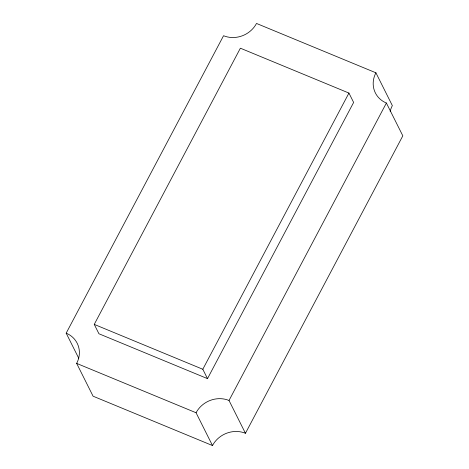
<?xml version="1.0" encoding="UTF-8"?>
<svg xmlns="http://www.w3.org/2000/svg" width="469" height="469" viewBox="0 0 469 469"><rect width="100%" height="100%" fill="white"/><g stroke="black" fill="none" stroke-linecap="round" stroke-linejoin="round"><path stroke-width="0.7" d="M375.921 72.806A24.898 22.582 -26.6 0 0 386.392 103.028L402.818 135.828L245.445 433.28A24.898 22.582 -26.6 0 0 212.492 445.55L93.079 396.194L76.652 363.393A24.898 22.582 -26.6 0 0 66.182 333.172L223.555 35.72A24.898 22.582 -26.6 0 0 256.508 23.45L375.921 72.806L392.348 105.607A24.898 22.582 -26.6 0 0 390.179 111.411M94.251 324.39L240.38 48.19L348.936 93.061L353.632 102.43L207.503 378.635L98.941 333.764L94.251 324.39L202.807 369.261L207.503 378.635M202.807 369.261L348.936 93.061M76.652 363.393L196.065 412.749A24.898 22.582 -26.6 0 1 229.019 400.473L386.392 103.028M229.019 400.473L245.445 433.28M196.065 412.749L212.492 445.55M66.182 333.172L78.745 358.257"/></g></svg>
